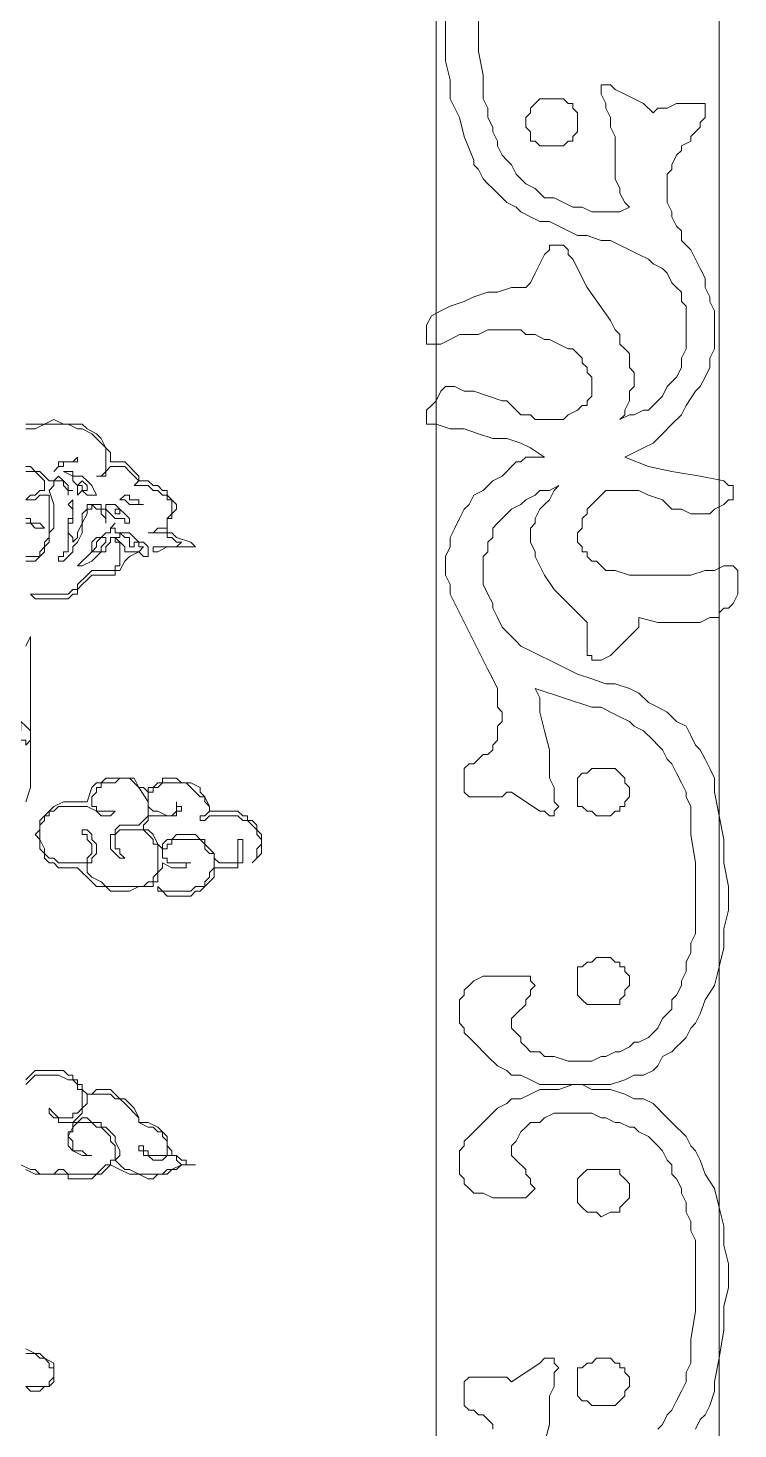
# Model space of a CAD drawing. Extents: x -66030 to 95157, y -13132 to 45879.
# Drawn here: x -15411 to -14824, y 13917 to 15077 of the extents above; entities that cross this region are included whole.
import ezdxf

# ---------------------------------------------------------------- set-up
doc = ezdxf.new("R2010")
doc.units = 0
doc.header["$LTSCALE"] = 100
doc.header["$MEASUREMENT"] = 0
doc.layers.get('0').update_dxf_attribs({"linetype": 'CONTINUOUS'})

msp = doc.modelspace()

# ---------------------------------------------------------------- linework, layer by layer
at = {"lineweight": 0}
for points in [[(-16573.5, 16299.6), (-14839.2, 16299.6), (-14839.2, 13143.6), (-16573.5, 13143.6), (-16573.5, 16299.6)], [(-16335.2, 15948), (-15073.6, 15948), (-15073.6, 13381.8), (-16335.2, 13381.8), (-16335.2, 15948)], [(-14999.4, 14998.9), (-14999.4, 15002.8), (-14995.5, 15006.7), (-14995.5, 15010.6), (-14991.6, 15014.5), (-14991.6, 15014.5), (-14987.7, 15018.4), (-14979.8, 15018.4), (-14975.9, 15018.4), (-14972, 15018.4), (-14968.1, 15018.4), (-14964.2, 15014.5), (-14960.3, 15014.5), (-14960.3, 15010.6), (-14956.4, 15006.7), (-14956.4, 15002.8), (-14956.4, 14998.9), (-14956.4, 14995), (-14956.4, 14991.1), (-14960.3, 14987.2), (-14960.3, 14983.3), (-14964.2, 14983.3), (-14968.1, 14979.4), (-14972, 14979.4), (-14975.9, 14979.4), (-14979.8, 14979.4), (-14987.7, 14979.4), (-14991.6, 14983.3), (-14991.6, 14983.3), (-14995.5, 14983.3), (-14995.5, 14987.2), (-14995.5, 14991.1), (-14999.4, 14995), (-14999.4, 14998.9)], [(-15370.4, 14717.7), (-15370.4, 14717.7), (-15370.4, 14717.7), (-15374.3, 14717.7), (-15378.3, 14717.7), (-15378.3, 14717.7), (-15382.2, 14717.7), (-15382.2, 14713.8), (-15386.1, 14713.8), (-15386.1, 14713.8), (-15390, 14709.9), (-15386.1, 14713.8), (-15386.1, 14717.7), (-15386.1, 14717.7), (-15382.2, 14717.7), (-15374.3, 14717.7), (-15370.4, 14721.6), (-15370.4, 14717.7), (-15370.4, 14717.7)], [(-15366.5, 14705.9), (-15362.6, 14702), (-15362.6, 14702), (-15358.7, 14698.1), (-15354.8, 14690.3), (-15354.8, 14690.3), (-15358.7, 14690.3), (-15358.7, 14690.3), (-15362.6, 14690.3), (-15362.6, 14690.3), (-15366.5, 14694.2), (-15366.5, 14694.2), (-15370.4, 14690.3), (-15370.4, 14698.1), (-15374.3, 14702), (-15374.3, 14705.9), (-15374.3, 14705.9), (-15382.2, 14709.9), (-15382.2, 14709.9), (-15378.3, 14709.9), (-15374.3, 14709.9), (-15374.3, 14705.9), (-15370.4, 14705.9), (-15366.5, 14705.9)], [(-15362.6, 14694.2), (-15362.6, 14694.2), (-15366.5, 14694.2), (-15366.5, 14698.1), (-15366.5, 14698.1), (-15366.5, 14698.1), (-15370.4, 14698.1), (-15366.5, 14702), (-15366.5, 14702), (-15366.5, 14702), (-15366.5, 14702), (-15362.6, 14698.1), (-15362.6, 14694.2)], [(-15374.3, 14670.8), (-15374.3, 14666.9), (-15378.3, 14666.9), (-15378.3, 14663), (-15378.3, 14659.1), (-15374.3, 14655.2), (-15374.3, 14651.3), (-15374.3, 14651.3), (-15370.4, 14655.2), (-15370.4, 14655.2), (-15370.4, 14659.1), (-15366.5, 14666.9), (-15366.5, 14670.8), (-15366.5, 14674.7), (-15366.5, 14674.7), (-15362.6, 14678.6), (-15362.6, 14678.6), (-15362.6, 14682.5), (-15358.7, 14682.5), (-15358.7, 14682.5), (-15354.8, 14682.5), (-15350.9, 14682.5), (-15350.9, 14678.6), (-15347, 14678.6), (-15347, 14678.6), (-15347, 14674.7), (-15347, 14674.7), (-15347, 14670.8), (-15347, 14666.9), (-15347, 14666.9), (-15347, 14666.9), (-15347, 14666.9), (-15347, 14670.8), (-15350.9, 14674.7), (-15350.9, 14674.7), (-15350.9, 14678.6), (-15354.8, 14678.6), (-15354.8, 14678.6), (-15358.7, 14682.5), (-15358.7, 14682.5), (-15358.7, 14678.6), (-15362.6, 14678.6), (-15362.6, 14674.7), (-15362.6, 14674.7), (-15366.5, 14666.9), (-15366.5, 14663), (-15366.5, 14659.1), (-15370.4, 14651.3), (-15374.3, 14647.4), (-15374.3, 14643.4), (-15378.3, 14639.5), (-15382.2, 14635.6), (-15386.1, 14635.6), (-15386.1, 14639.5), (-15382.2, 14639.5), (-15382.2, 14639.5), (-15382.2, 14643.4), (-15378.3, 14643.4), (-15378.3, 14647.4), (-15378.3, 14651.3), (-15378.3, 14659.1), (-15378.3, 14663), (-15378.3, 14666.9), (-15378.3, 14670.8), (-15378.3, 14670.8), (-15378.3, 14670.8), (-15374.3, 14670.8), (-15374.3, 14674.7), (-15374.3, 14674.7), (-15374.3, 14678.6), (-15374.3, 14678.6), (-15378.3, 14682.5), (-15378.3, 14682.5), (-15374.3, 14686.4), (-15374.3, 14682.5), (-15374.3, 14678.6), (-15374.3, 14674.7), (-15374.3, 14674.7), (-15374.3, 14670.8), (-15374.3, 14670.8)], [(-15315.8, 14682.5), (-15319.7, 14682.5), (-15323.6, 14682.5), (-15327.5, 14682.5), (-15331.4, 14686.4), (-15331.4, 14686.4), (-15335.3, 14686.4), (-15335.3, 14686.4), (-15331.4, 14690.3), (-15331.4, 14690.3), (-15327.5, 14690.3), (-15327.5, 14686.4), (-15323.6, 14686.4), (-15319.7, 14686.4), (-15319.7, 14682.5), (-15315.8, 14682.5)], [(-15327.5, 14666.9), (-15327.5, 14666.9), (-15327.5, 14666.9), (-15327.5, 14666.9), (-15327.5, 14666.9), (-15331.4, 14666.9), (-15331.4, 14670.8), (-15335.3, 14670.8), (-15339.2, 14670.8), (-15339.2, 14670.8), (-15339.2, 14670.8), (-15343.1, 14674.7), (-15343.1, 14674.7), (-15347, 14678.6), (-15347, 14682.5), (-15347, 14682.5), (-15347, 14682.5), (-15343.1, 14682.5), (-15343.1, 14682.5), (-15339.2, 14682.5), (-15335.3, 14678.6), (-15331.4, 14674.7), (-15331.4, 14674.7), (-15327.5, 14670.8), (-15327.5, 14666.9)], [(-15335.3, 14674.7), (-15335.3, 14674.7), (-15335.3, 14674.7), (-15339.2, 14674.7), (-15339.2, 14674.7), (-15339.2, 14674.7), (-15339.2, 14678.6), (-15339.2, 14678.6), (-15335.3, 14678.6), (-15335.3, 14678.6), (-15335.3, 14674.7), (-15335.3, 14674.7)], [(-15331.4, 14659.1), (-15327.5, 14659.1), (-15323.6, 14655.2), (-15319.7, 14651.3), (-15315.8, 14651.3), (-15311.9, 14647.4), (-15311.9, 14643.4), (-15311.9, 14643.4), (-15311.9, 14639.5), (-15311.9, 14639.5), (-15311.9, 14639.5), (-15315.8, 14639.5), (-15315.8, 14639.5), (-15319.7, 14643.4), (-15327.5, 14639.5), (-15327.5, 14639.5), (-15331.4, 14635.6), (-15335.3, 14627.8), (-15335.3, 14627.8), (-15339.2, 14627.8), (-15339.2, 14623.9), (-15343.1, 14623.9), (-15358.7, 14623.9), (-15362.6, 14620), (-15366.5, 14616.1), (-15370.4, 14612.2), (-15370.4, 14608.3), (-15374.3, 14608.3), (-15378.3, 14604.4), (-15382.2, 14604.4), (-15386.1, 14604.4), (-15386.1, 14604.4), (-15390, 14604.4), (-15393.9, 14604.4), (-15401.7, 14604.4), (-15405.6, 14604.4), (-15409.5, 14608.3), (-15409.5, 14608.3), (-15405.6, 14608.3), (-15401.7, 14608.3), (-15390, 14608.3), (-15382.2, 14608.3), (-15378.3, 14608.3), (-15378.3, 14608.3), (-15374.3, 14612.2), (-15370.4, 14612.2), (-15370.4, 14616.1), (-15362.6, 14623.9), (-15358.7, 14627.8), (-15354.8, 14627.8), (-15347, 14627.8), (-15343.1, 14627.8), (-15339.2, 14627.8), (-15339.2, 14627.8), (-15339.2, 14631.7), (-15335.3, 14631.7), (-15335.3, 14635.6), (-15335.3, 14635.6), (-15335.3, 14635.6), (-15335.3, 14639.5), (-15335.3, 14639.5), (-15335.3, 14643.4), (-15335.3, 14643.4), (-15335.3, 14643.4), (-15335.3, 14647.4), (-15335.3, 14651.3), (-15339.2, 14651.3), (-15339.2, 14655.2), (-15339.2, 14655.2), (-15339.2, 14655.2), (-15343.1, 14655.2), (-15343.1, 14651.3), (-15343.1, 14651.3), (-15347, 14647.4), (-15347, 14643.4), (-15347, 14643.4), (-15350.9, 14643.4), (-15354.8, 14639.5), (-15358.7, 14635.6), (-15366.5, 14631.7), (-15370.4, 14631.7), (-15366.5, 14635.6), (-15362.6, 14639.5), (-15362.6, 14639.5), (-15358.7, 14643.4), (-15358.7, 14651.3), (-15354.8, 14655.2), (-15350.9, 14655.2), (-15347, 14659.1), (-15343.1, 14659.1), (-15343.1, 14663), (-15343.1, 14663), (-15339.2, 14666.9), (-15343.1, 14663), (-15339.2, 14663), (-15339.2, 14663), (-15339.2, 14659.1), (-15335.3, 14659.1), (-15331.4, 14659.1)], [(-15347, 14651.3), (-15347, 14651.3), (-15350.9, 14647.4), (-15350.9, 14643.4), (-15354.8, 14643.4), (-15354.8, 14643.4), (-15354.8, 14643.4), (-15358.7, 14643.4), (-15354.8, 14647.4), (-15354.8, 14651.3), (-15354.8, 14651.3), (-15354.8, 14651.3), (-15350.9, 14655.2), (-15347, 14655.2), (-15347, 14651.3)], [(-15327.5, 14651.3), (-15327.5, 14647.4), (-15323.6, 14647.4), (-15323.6, 14647.4), (-15323.6, 14647.4), (-15323.6, 14651.3), (-15323.6, 14651.3), (-15319.7, 14651.3), (-15319.7, 14651.3), (-15319.7, 14651.3), (-15319.7, 14647.4), (-15315.8, 14647.4), (-15315.8, 14647.4), (-15315.8, 14647.4), (-15315.8, 14647.4), (-15319.7, 14643.4), (-15323.6, 14643.4), (-15327.5, 14643.4), (-15327.5, 14643.4), (-15331.4, 14643.4), (-15331.4, 14643.4), (-15331.4, 14643.4), (-15331.4, 14643.4), (-15331.4, 14647.4), (-15331.4, 14647.4), (-15339.2, 14655.2), (-15339.2, 14655.2), (-15335.3, 14655.2), (-15335.3, 14659.1), (-15331.4, 14655.2), (-15327.5, 14655.2), (-15327.5, 14655.2), (-15327.5, 14655.2), (-15327.5, 14651.3)], [(-15409.5, 14495), (-15409.5, 14491.1), (-15409.5, 14491.1), (-15409.5, 14487.2), (-15409.5, 14487.2), (-15413.4, 14483.3), (-15413.4, 14487.2), (-15413.4, 14487.2), (-15417.3, 14487.2), (-15417.3, 14487.2), (-15417.3, 14487.2), (-15421.2, 14491.1), (-15421.2, 14491.1), (-15421.2, 14495), (-15417.3, 14495), (-15417.3, 14498.9), (-15417.3, 14498.9), (-15417.3, 14502.8), (-15413.4, 14498.9), (-15413.4, 14498.9), (-15413.4, 14498.9), (-15413.4, 14498.9), (-15409.5, 14495), (-15409.5, 14495)], [(-15319.7, 14448.2), (-15315.8, 14448.2), (-15315.8, 14448.2), (-15315.8, 14448.2), (-15311.9, 14444.2), (-15311.9, 14448.2), (-15307.9, 14448.2), (-15304, 14452.1), (-15300.1, 14452.1), (-15300.1, 14456), (-15296.2, 14456), (-15292.3, 14456), (-15288.4, 14456), (-15284.5, 14452.1), (-15280.6, 14452.1), (-15276.7, 14452.1), (-15268.9, 14448.2), (-15268.9, 14444.2), (-15265, 14440.3), (-15261.1, 14432.5), (-15261.1, 14428.6), (-15237.6, 14428.6), (-15233.7, 14424.7), (-15229.8, 14424.7), (-15229.8, 14420.8), (-15225.9, 14420.8), (-15222, 14416.9), (-15222, 14413), (-15218.1, 14409.1), (-15218.1, 14401.3), (-15218.1, 14397.4), (-15218.1, 14393.5), (-15218.1, 14393.5), (-15222, 14389.6), (-15222, 14389.6), (-15225.9, 14385.7), (-15222, 14389.6), (-15222, 14397.4), (-15218.1, 14401.3), (-15218.1, 14405.2), (-15222, 14409.1), (-15222, 14413), (-15225.9, 14416.9), (-15229.8, 14420.8), (-15233.7, 14420.8), (-15237.6, 14424.7), (-15241.5, 14424.7), (-15245.4, 14424.7), (-15253.3, 14424.7), (-15257.2, 14424.7), (-15261.1, 14424.7), (-15265, 14420.8), (-15268.9, 14420.8), (-15268.9, 14420.8), (-15268.9, 14424.7), (-15265, 14424.7), (-15265, 14424.7), (-15265, 14424.7), (-15261.1, 14428.6), (-15261.1, 14428.6), (-15261.1, 14432.5), (-15265, 14436.4), (-15265, 14440.3), (-15268.9, 14440.3), (-15272.8, 14444.2), (-15276.7, 14448.2), (-15276.7, 14448.2), (-15280.6, 14452.1), (-15288.4, 14452.1), (-15288.4, 14452.1), (-15292.3, 14452.1), (-15296.2, 14452.1), (-15300.1, 14452.1), (-15300.1, 14452.1), (-15304, 14448.2), (-15307.9, 14448.2), (-15307.9, 14444.2), (-15311.9, 14444.2), (-15311.9, 14444.2), (-15311.9, 14440.3), (-15311.9, 14440.3), (-15311.9, 14436.4), (-15311.9, 14432.5), (-15307.9, 14428.6), (-15307.9, 14428.6), (-15304, 14428.6), (-15296.2, 14424.7), (-15292.3, 14424.7), (-15292.3, 14424.7), (-15288.4, 14428.6), (-15288.4, 14428.6), (-15288.4, 14428.6), (-15288.4, 14432.5), (-15288.4, 14436.4), (-15288.4, 14432.5), (-15284.5, 14432.5), (-15284.5, 14432.5), (-15284.5, 14428.6), (-15288.4, 14428.6), (-15288.4, 14424.7), (-15292.3, 14424.7), (-15296.2, 14424.7), (-15300.1, 14424.7), (-15304, 14424.7), (-15304, 14424.7), (-15307.9, 14424.7), (-15307.9, 14424.7), (-15311.9, 14424.7), (-15311.9, 14424.7), (-15311.9, 14424.7), (-15311.9, 14420.8), (-15315.8, 14416.9), (-15315.8, 14416.9), (-15315.8, 14416.9), (-15315.8, 14413), (-15311.9, 14413), (-15311.9, 14413), (-15307.9, 14409.1), (-15307.9, 14409.1), (-15304, 14401.3), (-15304, 14401.3), (-15300.1, 14397.4), (-15300.1, 14401.3), (-15296.2, 14405.2), (-15292.3, 14405.2), (-15288.4, 14409.1), (-15284.5, 14409.1), (-15280.6, 14409.1), (-15280.6, 14409.1), (-15276.7, 14409.1), (-15272.8, 14409.1), (-15268.9, 14405.2), (-15265, 14405.2), (-15265, 14401.3), (-15261.1, 14397.4), (-15261.1, 14397.4), (-15257.2, 14393.5), (-15257.2, 14389.6), (-15257.2, 14389.6), (-15253.3, 14385.7), (-15253.3, 14385.7), (-15249.4, 14385.7), (-15245.4, 14385.7), (-15241.5, 14385.7), (-15241.5, 14385.7), (-15241.5, 14385.7), (-15237.6, 14385.7), (-15237.6, 14389.6), (-15237.6, 14393.5), (-15237.6, 14397.4), (-15237.6, 14401.3), (-15237.6, 14401.3), (-15237.6, 14405.2), (-15237.6, 14405.2), (-15237.6, 14405.2), (-15237.6, 14405.2), (-15237.6, 14405.2), (-15233.7, 14405.2), (-15233.7, 14401.3), (-15233.7, 14397.4), (-15233.7, 14397.4), (-15233.7, 14393.5), (-15233.7, 14385.7), (-15237.6, 14385.7), (-15237.6, 14381.7), (-15241.5, 14381.7), (-15245.4, 14381.7), (-15249.4, 14381.7), (-15257.2, 14381.7), (-15257.2, 14373.9), (-15261.1, 14370), (-15265, 14366.1), (-15265, 14366.1), (-15268.9, 14362.2), (-15272.8, 14362.2), (-15276.7, 14358.3), (-15284.5, 14358.3), (-15288.4, 14358.3), (-15292.3, 14358.3), (-15296.2, 14358.3), (-15300.1, 14362.2), (-15304, 14362.2), (-15304, 14362.2), (-15304, 14366.1), (-15304, 14366.1), (-15304, 14366.1), (-15304, 14366.1), (-15304, 14366.1), (-15304, 14366.1), (-15300.1, 14362.2), (-15300.1, 14362.2), (-15296.2, 14362.2), (-15292.3, 14362.2), (-15288.4, 14362.2), (-15284.5, 14362.2), (-15280.6, 14362.2), (-15276.7, 14362.2), (-15272.8, 14366.1), (-15268.9, 14366.1), (-15265, 14366.1), (-15265, 14370), (-15265, 14370), (-15261.1, 14373.9), (-15261.1, 14377.8), (-15257.2, 14381.7), (-15257.2, 14385.7), (-15257.2, 14389.6), (-15257.2, 14393.5), (-15261.1, 14393.5), (-15265, 14397.4), (-15265, 14401.3), (-15268.9, 14405.2), (-15276.7, 14405.2), (-15280.6, 14405.2), (-15280.6, 14405.2), (-15284.5, 14405.2), (-15288.4, 14405.2), (-15292.3, 14405.2), (-15292.3, 14401.3), (-15296.2, 14401.3), (-15296.2, 14397.4), (-15300.1, 14397.4), (-15300.1, 14393.5), (-15300.1, 14393.5), (-15300.1, 14389.6), (-15296.2, 14389.6), (-15296.2, 14385.7), (-15292.3, 14385.7), (-15292.3, 14385.7), (-15288.4, 14385.7), (-15288.4, 14385.7), (-15284.5, 14385.7), (-15280.6, 14385.7), (-15280.6, 14385.7), (-15276.7, 14385.7), (-15276.7, 14385.7), (-15280.6, 14385.7), (-15280.6, 14381.7), (-15288.4, 14381.7), (-15288.4, 14381.7), (-15288.4, 14381.7), (-15292.3, 14381.7), (-15300.1, 14385.7), (-15300.1, 14381.7), (-15304, 14377.8), (-15304, 14370), (-15307.9, 14370), (-15307.9, 14366.1), (-15315.8, 14366.1), (-15319.7, 14366.1), (-15327.5, 14362.2), (-15335.3, 14362.2), (-15343.1, 14362.2), (-15347, 14366.1), (-15350.9, 14366.1), (-15354.8, 14366.1), (-15358.7, 14370), (-15358.7, 14370), (-15370.4, 14381.7), (-15378.3, 14381.7), (-15382.2, 14381.7), (-15382.2, 14381.7), (-15386.1, 14381.7), (-15390, 14385.7), (-15393.9, 14385.7), (-15397.8, 14389.6), (-15397.8, 14393.5), (-15401.7, 14397.4), (-15401.7, 14401.3), (-15401.7, 14405.2), (-15405.6, 14409.1), (-15401.7, 14413), (-15401.7, 14416.9), (-15401.7, 14420.8), (-15397.8, 14424.7), (-15397.8, 14424.7), (-15393.9, 14428.6), (-15393.9, 14428.6), (-15390, 14432.5), (-15390, 14432.5), (-15382.2, 14436.4), (-15378.3, 14436.4), (-15374.3, 14436.4), (-15366.5, 14436.4), (-15362.6, 14436.4), (-15358.7, 14448.2), (-15354.8, 14452.1), (-15350.9, 14452.1), (-15347, 14456), (-15343.1, 14456), (-15339.2, 14456), (-15335.3, 14456), (-15331.4, 14456), (-15323.6, 14456), (-15319.7, 14448.2)], [(-15311.9, 14436.4), (-15311.9, 14432.5), (-15311.9, 14424.7), (-15311.9, 14424.7), (-15315.8, 14420.8), (-15315.8, 14420.8), (-15319.7, 14416.9), (-15319.7, 14416.9), (-15323.6, 14416.9), (-15327.5, 14416.9), (-15331.4, 14416.9), (-15335.3, 14416.9), (-15335.3, 14416.9), (-15339.2, 14413), (-15339.2, 14413), (-15339.2, 14409.1), (-15343.1, 14409.1), (-15343.1, 14405.2), (-15343.1, 14401.3), (-15343.1, 14401.3), (-15343.1, 14397.4), (-15339.2, 14393.5), (-15339.2, 14393.5), (-15335.3, 14389.6), (-15335.3, 14389.6), (-15331.4, 14389.6), (-15331.4, 14389.6), (-15335.3, 14393.5), (-15335.3, 14397.4), (-15339.2, 14397.4), (-15339.2, 14397.4), (-15339.2, 14401.3), (-15339.2, 14405.2), (-15339.2, 14405.2), (-15339.2, 14409.1), (-15339.2, 14409.1), (-15339.2, 14409.1), (-15335.3, 14413), (-15331.4, 14413), (-15331.4, 14413), (-15327.5, 14413), (-15323.6, 14413), (-15319.7, 14413), (-15315.8, 14413), (-15311.9, 14409.1), (-15311.9, 14409.1), (-15307.9, 14405.2), (-15307.9, 14401.3), (-15304, 14401.3), (-15304, 14397.4), (-15304, 14389.6), (-15304, 14385.7), (-15304, 14381.7), (-15304, 14377.8), (-15307.9, 14373.9), (-15307.9, 14370), (-15311.9, 14370), (-15315.8, 14366.1), (-15323.6, 14366.1), (-15327.5, 14366.1), (-15331.4, 14366.1), (-15335.3, 14366.1), (-15343.1, 14366.1), (-15347, 14366.1), (-15350.9, 14370), (-15350.9, 14370), (-15358.7, 14373.9), (-15358.7, 14373.9), (-15362.6, 14377.8), (-15362.6, 14377.8), (-15362.6, 14381.7), (-15362.6, 14385.7), (-15358.7, 14385.7), (-15358.7, 14389.6), (-15358.7, 14389.6), (-15354.8, 14393.5), (-15354.8, 14397.4), (-15354.8, 14401.3), (-15358.7, 14405.2), (-15358.7, 14409.1), (-15362.6, 14413), (-15362.6, 14413), (-15366.5, 14413), (-15366.5, 14413), (-15366.5, 14413), (-15366.5, 14413), (-15366.5, 14413), (-15366.5, 14409.1), (-15362.6, 14409.1), (-15362.6, 14409.1), (-15362.6, 14405.2), (-15358.7, 14401.3), (-15358.7, 14397.4), (-15358.7, 14393.5), (-15358.7, 14393.5), (-15362.6, 14389.6), (-15362.6, 14389.6), (-15362.6, 14385.7), (-15366.5, 14385.7), (-15370.4, 14385.7), (-15374.3, 14385.7), (-15378.3, 14385.7), (-15382.2, 14385.7), (-15386.1, 14385.7), (-15390, 14389.6), (-15393.9, 14389.6), (-15397.8, 14393.5), (-15397.8, 14397.4), (-15401.7, 14405.2), (-15401.7, 14409.1), (-15401.7, 14409.1), (-15401.7, 14413), (-15401.7, 14416.9), (-15397.8, 14420.8), (-15397.8, 14424.7), (-15393.9, 14424.7), (-15393.9, 14428.6), (-15390, 14428.6), (-15390, 14428.6), (-15386.1, 14432.5), (-15378.3, 14432.5), (-15374.3, 14432.5), (-15370.4, 14432.5), (-15366.5, 14432.5), (-15362.6, 14432.5), (-15354.8, 14428.6), (-15350.9, 14424.7), (-15347, 14424.7), (-15347, 14424.7), (-15343.1, 14424.7), (-15343.1, 14424.7), (-15339.2, 14428.6), (-15339.2, 14428.6), (-15339.2, 14428.6), (-15343.1, 14428.6), (-15343.1, 14428.6), (-15343.1, 14428.6), (-15343.1, 14428.6), (-15347, 14428.6), (-15350.9, 14428.6), (-15350.9, 14428.6), (-15354.8, 14428.6), (-15354.8, 14432.5), (-15354.8, 14432.5), (-15358.7, 14432.5), (-15358.7, 14436.4), (-15358.7, 14440.3), (-15358.7, 14440.3), (-15354.8, 14444.2), (-15354.8, 14448.2), (-15350.9, 14448.2), (-15350.9, 14452.1), (-15347, 14452.1), (-15339.2, 14452.1), (-15335.3, 14456), (-15331.4, 14456), (-15327.5, 14456), (-15323.6, 14452.1), (-15323.6, 14452.1), (-15323.6, 14452.1), (-15319.7, 14448.2), (-15319.7, 14448.2), (-15311.9, 14436.4)], [(-14956.4, 14444.2), (-14956.4, 14448.2), (-14956.4, 14452.1), (-14956.4, 14456), (-14952.5, 14459.9), (-14948.6, 14459.9), (-14944.7, 14463.8), (-14940.8, 14463.8), (-14936.9, 14463.8), (-14929.1, 14463.8), (-14925.2, 14463.8), (-14921.3, 14459.9), (-14921.3, 14459.9), (-14917.3, 14456), (-14917.3, 14452.1), (-14913.4, 14448.2), (-14913.4, 14444.2), (-14913.4, 14440.3), (-14917.3, 14436.4), (-14917.3, 14432.5), (-14921.3, 14432.5), (-14921.3, 14428.6), (-14925.2, 14428.6), (-14929.1, 14424.7), (-14936.9, 14424.7), (-14940.8, 14424.7), (-14944.7, 14428.6), (-14948.6, 14428.6), (-14952.5, 14432.5), (-14952.5, 14432.5), (-14956.4, 14432.5), (-14956.4, 14436.4), (-14956.4, 14440.3), (-14956.4, 14444.2)], [(-14956.4, 14288), (-14956.4, 14291.9), (-14956.4, 14295.8), (-14956.4, 14299.7), (-14952.5, 14299.7), (-14948.6, 14303.6), (-14944.7, 14303.6), (-14940.8, 14307.5), (-14936.9, 14307.5), (-14929.1, 14307.5), (-14925.2, 14303.6), (-14921.3, 14303.6), (-14921.3, 14299.7), (-14917.3, 14299.7), (-14917.3, 14295.8), (-14913.4, 14291.9), (-14913.4, 14288), (-14913.4, 14284.1), (-14917.3, 14280.2), (-14917.3, 14276.3), (-14921.3, 14272.4), (-14921.3, 14268.5), (-14925.2, 14268.5), (-14929.1, 14268.5), (-14936.9, 14268.5), (-14940.8, 14268.5), (-14944.7, 14268.5), (-14948.6, 14268.5), (-14952.5, 14272.4), (-14956.4, 14276.3), (-14956.4, 14280.2), (-14956.4, 14284.1), (-14956.4, 14288)], [(-14956.4, 14112.2), (-14956.4, 14108.3), (-14956.4, 14104.4), (-14956.4, 14104.4), (-14952.5, 14100.5), (-14948.6, 14096.6), (-14944.7, 14096.6), (-14940.8, 14096.6), (-14936.9, 14092.7), (-14929.1, 14096.6), (-14925.2, 14096.6), (-14921.3, 14096.6), (-14921.3, 14100.5), (-14917.3, 14104.4), (-14917.3, 14104.4), (-14913.4, 14108.3), (-14913.4, 14112.2), (-14913.4, 14120), (-14917.3, 14124), (-14917.3, 14124), (-14921.3, 14127.9), (-14921.3, 14131.8), (-14925.2, 14131.8), (-14929.1, 14131.8), (-14936.9, 14131.8), (-14940.8, 14131.8), (-14944.7, 14131.8), (-14948.6, 14131.8), (-14952.5, 14127.9), (-14956.4, 14124), (-14956.4, 14124), (-14956.4, 14120), (-14956.4, 14112.2)], [(-14956.4, 13956), (-14956.4, 13952.1), (-14956.4, 13948.2), (-14956.4, 13944.3), (-14952.5, 13940.4), (-14948.6, 13940.4), (-14944.7, 13936.5), (-14940.8, 13936.5), (-14936.9, 13936.5), (-14929.1, 13936.5), (-14925.2, 13936.5), (-14921.3, 13940.4), (-14921.3, 13940.4), (-14917.3, 13944.3), (-14917.3, 13948.2), (-14913.4, 13952.1), (-14913.4, 13956), (-14913.4, 13959.9), (-14917.3, 13963.8), (-14917.3, 13967.7), (-14921.3, 13967.7), (-14921.3, 13971.6), (-14925.2, 13971.6), (-14929.1, 13975.5), (-14936.9, 13975.5), (-14940.8, 13975.5), (-14944.7, 13971.6), (-14948.6, 13971.6), (-14952.5, 13967.7), (-14956.4, 13967.7), (-14956.4, 13963.8), (-14956.4, 13959.9), (-14956.4, 13956)]]:
    msp.add_lwpolyline(points, close=True, dxfattribs=at)
for points in [[(-15038.4, 15096.5), (-15038.4, 15077), (-15038.4, 15057.5), (-15034.5, 15038), (-15034.5, 15018.4), (-15030.6, 15010.6), (-15030.6, 15002.8), (-15026.7, 14995), (-15026.7, 14991.1), (-15022.8, 14983.3), (-15022.8, 14979.4), (-15018.9, 14971.6), (-15015, 14967.6), (-15011.1, 14963.7), (-15007.2, 14955.9), (-15003.3, 14952), (-14999.4, 14948.1), (-14991.6, 14944.2), (-14987.7, 14940.3), (-14983.7, 14936.4), (-14975.9, 14936.4), (-14968.1, 14932.5), (-14960.3, 14928.6), (-14952.5, 14928.6), (-14944.7, 14924.7), (-14936.9, 14924.7), (-14929.1, 14924.7), (-14921.3, 14924.7), (-14913.4, 14928.6), (-14913.4, 14928.6), (-14913.4, 14928.6), (-14917.3, 14932.5), (-14921.3, 14940.3), (-14921.3, 14944.2), (-14925.2, 14952), (-14925.2, 14959.8), (-14925.2, 14967.6), (-14925.2, 14975.5), (-14925.2, 14983.3), (-14925.2, 14987.2), (-14929.1, 14995), (-14929.1, 15002.8), (-14933, 15010.6), (-14933, 15014.5), (-14936.9, 15022.3), (-14936.9, 15026.2), (-14936.9, 15026.2), (-14936.9, 15030.1), (-14933, 15030.1), (-14933, 15030.1), (-14929.1, 15030.1), (-14925.2, 15026.2), (-14917.3, 15022.3), (-14909.5, 15018.4), (-14901.7, 15014.5), (-14893.9, 15006.7), (-14890, 15010.6), (-14886.1, 15010.6), (-14882.2, 15010.6), (-14874.4, 15014.5), (-14870.5, 15014.5), (-14862.7, 15014.5), (-14854.9, 15014.5), (-14850.9, 15014.5), (-14850.9, 15010.6), (-14850.9, 15006.7), (-14850.9, 15002.8), (-14854.9, 14998.9), (-14854.9, 14995), (-14858.8, 14991.1), (-14862.7, 14987.2), (-14862.7, 14983.3), (-14870.5, 14979.4), (-14870.5, 14975.5), (-14874.4, 14971.6), (-14878.3, 14963.7), (-14878.3, 14959.8), (-14882.2, 14955.9), (-14882.2, 14948.1), (-14882.2, 14944.2), (-14882.2, 14936.4), (-14882.2, 14932.5), (-14878.3, 14924.7), (-14878.3, 14920.8), (-14874.4, 14913), (-14870.5, 14909.1), (-14870.5, 14901.2), (-14862.7, 14893.4), (-14858.8, 14885.6), (-14854.9, 14877.8), (-14850.9, 14870), (-14850.9, 14862.2), (-14847, 14854.4), (-14847, 14850.5), (-14843.1, 14842.7), (-14843.1, 14834.8), (-14843.1, 14827), (-14843.1, 14819.2), (-14843.1, 14811.4), (-14847, 14803.6), (-14847, 14795.8), (-14850.9, 14788), (-14854.9, 14780.2), (-14858.8, 14776.3), (-14866.6, 14764.5), (-14870.5, 14756.7), (-14878.3, 14748.9), (-14886.1, 14741.1), (-14893.9, 14733.3), (-14901.7, 14729.4), (-14909.5, 14725.5), (-14917.3, 14721.6), (-14897.8, 14713.8), (-14878.3, 14709.9), (-14854.9, 14705.9), (-14835.3, 14702), (-14831.4, 14698.1), (-14831.4, 14698.1), (-14827.5, 14698.1), (-14827.5, 14694.2), (-14827.5, 14694.2), (-14827.5, 14694.2), (-14827.5, 14690.3), (-14827.5, 14690.3), (-14827.5, 14686.4), (-14831.4, 14686.4), (-14835.3, 14682.5), (-14843.1, 14678.6), (-14847, 14674.7), (-14847, 14674.7), (-14850.9, 14674.7), (-14858.8, 14674.7), (-14862.7, 14674.7), (-14870.5, 14678.6), (-14878.3, 14678.6), (-14886.1, 14686.4), (-14897.8, 14690.3), (-14905.6, 14694.2), (-14909.5, 14694.2), (-14913.4, 14694.2), (-14917.3, 14694.2), (-14921.3, 14694.2), (-14925.2, 14694.2), (-14925.2, 14694.2), (-14929.1, 14694.2), (-14933, 14694.2), (-14936.9, 14690.3), (-14940.8, 14686.4), (-14940.8, 14686.4), (-14944.7, 14682.5), (-14948.6, 14678.6), (-14948.6, 14674.7), (-14952.5, 14670.8), (-14952.5, 14666.9), (-14952.5, 14663), (-14956.4, 14659.1), (-14956.4, 14655.2), (-14956.4, 14651.3), (-14952.5, 14647.4), (-14952.5, 14643.4), (-14948.6, 14643.4), (-14948.6, 14639.5), (-14944.7, 14635.6), (-14940.8, 14635.6), (-14936.9, 14631.7), (-14933, 14627.8), (-14929.1, 14627.8), (-14925.2, 14627.8), (-14913.4, 14623.9), (-14901.7, 14623.9), (-14893.9, 14623.9), (-14882.2, 14623.9), (-14870.5, 14623.9), (-14862.7, 14623.9), (-14850.9, 14627.8), (-14843.1, 14627.8), (-14835.3, 14631.7), (-14831.4, 14631.7), (-14827.5, 14631.7), (-14827.5, 14631.7), (-14823.6, 14627.8), (-14823.6, 14627.8), (-14823.6, 14627.8), (-14823.6, 14623.9), (-14823.6, 14623.9), (-14823.6, 14620), (-14823.6, 14616.1), (-14823.6, 14608.3), (-14827.5, 14600.5), (-14831.4, 14596.6), (-14835.3, 14596.6), (-14839.2, 14592.7), (-14839.2, 14588.8), (-14843.1, 14588.8), (-14847, 14588.8), (-14854.9, 14584.9), (-14858.8, 14584.9), (-14866.6, 14584.9), (-14878.3, 14584.9), (-14890, 14584.9), (-14905.6, 14588.8), (-14905.6, 14584.9), (-14905.6, 14581), (-14909.5, 14577), (-14913.4, 14573.1), (-14917.3, 14569.2), (-14921.3, 14565.3), (-14925.2, 14561.4), (-14929.1, 14557.5), (-14936.9, 14553.6), (-14936.9, 14553.6), (-14940.8, 14553.6), (-14940.8, 14553.6), (-14940.8, 14553.6), (-14944.7, 14553.6), (-14944.7, 14553.6), (-14944.7, 14557.5), (-14948.6, 14557.5), (-14948.6, 14565.3), (-14948.6, 14569.2), (-14948.6, 14577), (-14948.6, 14584.9), (-14948.6, 14584.9), (-14960.3, 14596.6), (-14968.1, 14604.4), (-14975.9, 14612.2), (-14983.7, 14623.9), (-14987.7, 14631.7), (-14991.6, 14639.5), (-14991.6, 14643.4), (-14995.5, 14651.3), (-14995.5, 14655.2), (-14995.5, 14659.1), (-14995.5, 14663), (-14991.6, 14666.9), (-14991.6, 14670.8), (-14987.7, 14678.6), (-14983.7, 14682.5), (-14979.8, 14686.4), (-14975.9, 14694.2), (-14972, 14698.1), (-14979.8, 14694.2), (-14987.7, 14694.2), (-14991.6, 14690.3), (-14999.4, 14686.4), (-15003.3, 14682.5), (-15011.1, 14678.6), (-15015, 14674.7), (-15018.9, 14670.8), (-15022.8, 14666.9), (-15026.7, 14663), (-15026.7, 14655.2), (-15030.6, 14651.3), (-15030.6, 14643.4), (-15034.5, 14639.5), (-15034.5, 14631.7), (-15034.5, 14623.9), (-15034.5, 14616.1), (-15030.6, 14608.3), (-15026.7, 14600.5), (-15026.7, 14596.6), (-15022.8, 14588.8), (-15018.9, 14581), (-15015, 14577), (-15007.2, 14569.2), (-15003.3, 14565.3), (-14995.5, 14561.4), (-14987.7, 14557.5), (-14979.8, 14553.6), (-14972, 14549.7), (-14964.2, 14545.8), (-14956.4, 14541.9), (-14944.7, 14538), (-14933, 14534.1), (-14925.2, 14534.1), (-14913.4, 14530.2), (-14905.6, 14526.3), (-14897.8, 14518.5), (-14890, 14514.6), (-14882.2, 14510.6), (-14874.4, 14502.8), (-14866.6, 14498.9), (-14862.7, 14491.1), (-14858.8, 14483.3), (-14854.9, 14479.4), (-14850.9, 14471.6), (-14847, 14463.8), (-14843.1, 14456), (-14843.1, 14444.2), (-14839.2, 14424.7), (-14835.3, 14405.2), (-14835.3, 14385.7), (-14831.4, 14366.1), (-14831.4, 14346.6), (-14835.3, 14331), (-14835.3, 14315.3), (-14839.2, 14299.7), (-14843.1, 14284.1), (-14850.9, 14272.4), (-14854.9, 14260.7), (-14858.8, 14252.9), (-14862.7, 14248.9), (-14866.6, 14241.1), (-14870.5, 14237.2), (-14874.4, 14233.3), (-14878.3, 14229.4), (-14886.1, 14225.5), (-14890, 14217.7), (-14893.9, 14213.8), (-14901.7, 14209.9), (-14909.5, 14209.9), (-14917.3, 14206), (-14929.1, 14202.1), (-14936.9, 14202.1), (-14944.7, 14202.1), (-14952.5, 14202.1), (-14960.3, 14202.1), (-14972, 14202.1), (-14979.8, 14202.1), (-14987.7, 14202.1), (-14995.5, 14206), (-15003.3, 14209.9), (-15011.1, 14209.9), (-15015, 14213.8), (-15022.8, 14217.7), (-15030.6, 14225.5), (-15034.5, 14229.4), (-15038.4, 14233.3), (-15042.3, 14237.2), (-15046.2, 14241.1), (-15050.2, 14245), (-15050.2, 14248.9), (-15054.1, 14252.9), (-15054.1, 14256.8), (-15054.1, 14260.7), (-15054.1, 14264.6), (-15054.1, 14268.5), (-15054.1, 14272.4), (-15050.2, 14276.3), (-15050.2, 14280.2), (-15046.2, 14284.1), (-15042.3, 14288), (-15034.5, 14291.9), (-15026.7, 14291.9), (-15018.9, 14291.9), (-15011.1, 14291.9), (-15007.2, 14291.9), (-14999.4, 14291.9), (-14999.4, 14291.9), (-14995.5, 14291.9), (-14995.5, 14288), (-14995.5, 14288), (-14991.6, 14284.1), (-14995.5, 14280.2), (-14995.5, 14276.3), (-14999.4, 14272.4), (-14999.4, 14268.5), (-15007.2, 14260.7), (-15011.1, 14256.8), (-15011.1, 14252.9), (-15011.1, 14248.9), (-15007.2, 14245), (-15003.3, 14241.1), (-15003.3, 14237.2), (-14999.4, 14233.3), (-14999.4, 14233.3), (-14995.5, 14229.4), (-14987.7, 14229.4), (-14983.7, 14225.5), (-14975.9, 14225.5), (-14964.2, 14221.6), (-14956.4, 14221.6), (-14944.7, 14221.6), (-14936.9, 14225.5), (-14933, 14225.5), (-14925.2, 14229.4), (-14921.3, 14229.4), (-14913.4, 14233.3), (-14909.5, 14237.2), (-14905.6, 14237.2), (-14897.8, 14241.1), (-14893.9, 14245), (-14890, 14248.9), (-14886.1, 14256.8), (-14882.2, 14260.7), (-14878.3, 14264.6), (-14878.3, 14272.4), (-14874.4, 14276.3), (-14870.5, 14284.1), (-14870.5, 14288), (-14866.6, 14295.8), (-14866.6, 14303.6), (-14862.7, 14311.4), (-14862.7, 14319.3), (-14858.8, 14327.1), (-14858.8, 14346.6), (-14858.8, 14366.1), (-14858.8, 14385.7), (-14862.7, 14409.1), (-14862.7, 14432.5), (-14866.6, 14440.3), (-14866.6, 14444.2), (-14870.5, 14452.1), (-14874.4, 14459.9), (-14878.3, 14467.7), (-14882.2, 14471.6), (-14886.1, 14479.4), (-14890, 14483.3), (-14893.9, 14487.2), (-14901.7, 14495), (-14909.5, 14498.9), (-14913.4, 14502.8), (-14921.3, 14506.7), (-14929.1, 14510.6), (-14936.9, 14514.6), (-14944.7, 14514.6), (-14991.6, 14530.2), (-14987.7, 14522.4), (-14987.7, 14510.6), (-14983.7, 14495), (-14979.8, 14479.4), (-14979.8, 14467.7), (-14979.8, 14456), (-14975.9, 14448.2), (-14975.9, 14444.2), (-14975.9, 14436.4), (-14972, 14432.5), (-14975.9, 14428.6), (-14975.9, 14428.6), (-14975.9, 14424.7), (-14975.9, 14424.7), (-14975.9, 14424.7), (-14979.8, 14424.7), (-14979.8, 14424.7), (-14983.7, 14428.6), (-14987.7, 14428.6), (-15011.1, 14444.2), (-15015, 14444.2), (-15018.9, 14440.3), (-15022.8, 14440.3), (-15026.7, 14440.3), (-15030.6, 14440.3), (-15038.4, 14440.3), (-15042.3, 14440.3), (-15046.2, 14440.3), (-15050.2, 14444.2), (-15050.2, 14448.2), (-15050.2, 14452.1), (-15050.2, 14456), (-15050.2, 14459.9), (-15050.2, 14459.9), (-15050.2, 14463.8), (-15046.2, 14467.7), (-15042.3, 14467.7), (-15038.4, 14471.6), (-15034.5, 14475.5), (-15030.6, 14475.5), (-15026.7, 14479.4), (-15026.7, 14483.3), (-15022.8, 14487.2), (-15022.8, 14491.1), (-15022.8, 14498.9), (-15018.9, 14502.8), (-15018.9, 14510.6), (-15022.8, 14514.6), (-15022.8, 14522.4), (-15022.8, 14530.2), (-15026.7, 14538), (-15030.6, 14545.8), (-15054.1, 14592.7), (-15058, 14600.5), (-15061.9, 14608.3), (-15061.9, 14616.1), (-15065.8, 14623.9), (-15065.8, 14631.7), (-15065.8, 14639.5), (-15061.9, 14647.4), (-15061.9, 14655.2), (-15058, 14663), (-15054.1, 14670.8), (-15050.2, 14678.6), (-15046.2, 14682.5), (-15042.3, 14690.3), (-15034.5, 14694.2), (-15026.7, 14702), (-15018.9, 14705.9), (-15015, 14709.9), (-15011.1, 14713.8), (-15007.2, 14717.7), (-15003.3, 14717.7), (-14999.4, 14721.6), (-14995.5, 14721.6), (-14991.6, 14721.6), (-14983.7, 14721.6), (-14995.5, 14729.4), (-15003.3, 14733.3), (-15015, 14737.2), (-15026.7, 14737.2), (-15038.4, 14741.1), (-15050.2, 14745), (-15061.9, 14745), (-15073.6, 14748.9), (-15077.5, 14748.9), (-15077.5, 14748.9), (-15077.5, 14748.9), (-15081.4, 14748.9), (-15081.4, 14752.8), (-15081.4, 14752.8), (-15081.4, 14756.7), (-15081.4, 14760.6), (-15077.5, 14764.5), (-15073.6, 14768.4), (-15069.7, 14776.3), (-15069.7, 14776.3), (-15069.7, 14776.3), (-15069.7, 14776.3), (-15065.8, 14780.2), (-15061.9, 14780.2), (-15058, 14780.2), (-15050.2, 14776.3), (-15042.3, 14776.3), (-15018.9, 14768.4), (-15015, 14768.4), (-15011.1, 14764.5), (-15007.2, 14760.6), (-15003.3, 14756.7), (-14999.4, 14756.7), (-14995.5, 14756.7), (-14991.6, 14752.8), (-14987.7, 14752.8), (-14983.7, 14752.8), (-14979.8, 14752.8), (-14975.9, 14752.8), (-14972, 14752.8), (-14968.1, 14752.8), (-14964.2, 14756.7), (-14956.4, 14760.6), (-14952.5, 14764.5), (-14948.6, 14764.5), (-14948.6, 14768.4), (-14944.7, 14772.3), (-14944.7, 14776.3), (-14944.7, 14780.2), (-14944.7, 14780.2), (-14944.7, 14784.1), (-14944.7, 14788), (-14948.6, 14791.9), (-14948.6, 14795.8), (-14952.5, 14799.7), (-14952.5, 14803.6), (-14956.4, 14807.5), (-14960.3, 14811.4), (-14964.2, 14811.4), (-14972, 14815.3), (-14979.8, 14819.2), (-14983.7, 14819.2), (-14991.6, 14823.1), (-14999.4, 14823.1), (-15003.3, 14827), (-15011.1, 14827), (-15018.9, 14827), (-15026.7, 14827), (-15030.6, 14827), (-15038.4, 14823.1), (-15046.2, 14823.1), (-15054.1, 14823.1), (-15061.9, 14819.2), (-15069.7, 14815.3), (-15077.5, 14815.3), (-15077.5, 14815.3), (-15081.4, 14815.3), (-15081.4, 14815.3), (-15081.4, 14819.2), (-15081.4, 14819.2), (-15081.4, 14823.1), (-15081.4, 14827), (-15081.4, 14830.9), (-15077.5, 14838.7), (-15069.7, 14842.7), (-15061.9, 14846.6), (-15050.2, 14850.5), (-15042.3, 14854.4), (-15030.6, 14858.3), (-15022.8, 14858.3), (-15011.1, 14862.2), (-14999.4, 14862.2), (-14995.5, 14866.1), (-14991.6, 14873.9), (-14987.7, 14881.7), (-14983.7, 14889.5), (-14979.8, 14893.4), (-14979.8, 14897.3), (-14975.9, 14897.3), (-14972, 14897.3), (-14968.1, 14897.3), (-14964.2, 14893.4), (-14964.2, 14889.5), (-14960.3, 14885.6), (-14948.6, 14862.2), (-14929.1, 14834.8), (-14925.2, 14827), (-14921.3, 14823.1), (-14921.3, 14815.3), (-14917.3, 14811.4), (-14913.4, 14807.5), (-14913.4, 14799.7), (-14913.4, 14795.8), (-14909.5, 14791.9), (-14909.5, 14784.1), (-14909.5, 14780.2), (-14913.4, 14776.3), (-14913.4, 14772.3), (-14913.4, 14768.4), (-14917.3, 14760.6), (-14917.3, 14756.7), (-14921.3, 14752.8), (-14913.4, 14756.7), (-14909.5, 14756.7), (-14901.7, 14760.6), (-14897.8, 14760.6), (-14893.9, 14764.5), (-14890, 14768.4), (-14886.1, 14772.3), (-14882.2, 14780.2), (-14878.3, 14784.1), (-14874.4, 14788), (-14870.5, 14795.8), (-14870.5, 14803.6), (-14866.6, 14811.4), (-14866.6, 14819.2), (-14866.6, 14827), (-14866.6, 14834.8), (-14866.6, 14842.7), (-14866.6, 14846.6), (-14870.5, 14850.5), (-14870.5, 14858.3), (-14874.4, 14862.2), (-14878.3, 14866.1), (-14882.2, 14873.9), (-14886.1, 14877.8), (-14893.9, 14881.7), (-14897.8, 14885.6), (-14905.6, 14889.5), (-14913.4, 14893.4), (-14921.3, 14897.3), (-14929.1, 14901.2), (-14936.9, 14901.2), (-14948.6, 14905.1), (-14956.4, 14905.1), (-14964.2, 14909.1), (-14972, 14913), (-14979.8, 14916.9), (-14987.7, 14916.9), (-14995.5, 14920.8), (-15003.3, 14924.7), (-15007.2, 14928.6), (-15015, 14932.5), (-15018.9, 14936.4), (-15026.7, 14944.2), (-15030.6, 14948.1), (-15034.5, 14952), (-15038.4, 14959.8), (-15042.3, 14963.7), (-15042.3, 14967.6), (-15050.2, 14987.2), (-15054.1, 15002.8), (-15061.9, 15018.4), (-15061.9, 15034), (-15065.8, 15049.7), (-15065.8, 15065.3), (-15065.8, 15077), (-15065.8, 15092.6)], [(-15413.4, 14748.9), (-15405.6, 14748.9), (-15397.8, 14748.9), (-15390, 14752.8), (-15382.2, 14748.9), (-15374.3, 14748.9), (-15366.5, 14748.9), (-15362.6, 14745), (-15354.8, 14741.1), (-15350.9, 14737.2), (-15347, 14729.4), (-15347, 14729.4), (-15343.1, 14725.5), (-15343.1, 14721.6), (-15343.1, 14717.7), (-15343.1, 14717.7), (-15343.1, 14717.7), (-15339.2, 14717.7), (-15335.3, 14717.7), (-15335.3, 14717.7), (-15335.3, 14717.7), (-15331.4, 14717.7), (-15327.5, 14713.8), (-15327.5, 14713.8), (-15323.6, 14709.9), (-15323.6, 14709.9), (-15319.7, 14705.9), (-15319.7, 14702), (-15311.9, 14702), (-15307.9, 14698.1), (-15304, 14698.1), (-15300.1, 14694.2), (-15296.2, 14694.2), (-15296.2, 14690.3), (-15292.3, 14686.4), (-15288.4, 14682.5), (-15288.4, 14678.6), (-15288.4, 14678.6), (-15292.3, 14674.7), (-15292.3, 14670.8), (-15296.2, 14670.8), (-15296.2, 14666.9), (-15296.2, 14663), (-15296.2, 14659.1), (-15296.2, 14659.1), (-15292.3, 14659.1), (-15288.4, 14655.2), (-15276.7, 14651.3), (-15272.8, 14647.4), (-15272.8, 14647.4), (-15280.6, 14647.4), (-15288.4, 14647.4), (-15296.2, 14647.4), (-15304, 14643.4), (-15304, 14643.4), (-15307.9, 14643.4), (-15307.9, 14647.4), (-15300.1, 14647.4), (-15296.2, 14647.4), (-15288.4, 14647.4), (-15284.5, 14651.3), (-15288.4, 14651.3), (-15292.3, 14655.2), (-15296.2, 14655.2), (-15296.2, 14659.1), (-15300.1, 14659.1), (-15304, 14659.1), (-15307.9, 14659.1), (-15311.9, 14659.1), (-15311.9, 14659.1), (-15311.9, 14659.1), (-15307.9, 14659.1), (-15304, 14663), (-15300.1, 14663), (-15296.2, 14663), (-15296.2, 14666.9), (-15296.2, 14670.8), (-15292.3, 14674.7), (-15292.3, 14678.6), (-15292.3, 14678.6), (-15292.3, 14682.5), (-15292.3, 14686.4), (-15296.2, 14686.4), (-15296.2, 14690.3), (-15300.1, 14690.3), (-15304, 14694.2), (-15307.9, 14694.2), (-15311.9, 14698.1), (-15311.9, 14698.1), (-15315.8, 14698.1), (-15319.7, 14698.1), (-15319.7, 14698.1), (-15319.7, 14698.1), (-15323.6, 14698.1), (-15319.7, 14702), (-15323.6, 14705.9), (-15323.6, 14705.9), (-15327.5, 14709.9), (-15327.5, 14709.9), (-15331.4, 14713.8), (-15335.3, 14713.8), (-15339.2, 14713.8), (-15343.1, 14713.8), (-15343.1, 14713.8), (-15347, 14709.9), (-15347, 14705.9), (-15350.9, 14705.9), (-15350.9, 14705.9), (-15350.9, 14705.9), (-15354.8, 14705.9), (-15350.9, 14705.9), (-15347, 14709.9), (-15347, 14709.9), (-15347, 14713.8), (-15347, 14717.7), (-15347, 14721.6), (-15347, 14725.5), (-15347, 14729.4), (-15350.9, 14733.3), (-15354.8, 14737.2), (-15354.8, 14737.2), (-15358.7, 14741.1), (-15366.5, 14745), (-15370.4, 14745), (-15378.3, 14748.9), (-15386.1, 14748.9), (-15393.9, 14748.9), (-15397.8, 14748.9), (-15405.6, 14745), (-15413.4, 14745)], [(-15413.4, 14713.8), (-15409.5, 14713.8), (-15405.6, 14709.9), (-15405.6, 14709.9), (-15401.7, 14709.9), (-15397.8, 14705.9), (-15397.8, 14705.9), (-15393.9, 14702), (-15393.9, 14702), (-15390, 14702), (-15386.1, 14705.9), (-15386.1, 14705.9), (-15382.2, 14702), (-15382.2, 14702), (-15378.3, 14698.1), (-15378.3, 14698.1), (-15378.3, 14698.1), (-15378.3, 14694.2), (-15374.3, 14694.2), (-15374.3, 14694.2), (-15374.3, 14694.2), (-15378.3, 14694.2), (-15378.3, 14690.3), (-15378.3, 14694.2), (-15382.2, 14698.1), (-15382.2, 14698.1), (-15382.2, 14702), (-15386.1, 14702), (-15386.1, 14702), (-15390, 14702), (-15390, 14698.1), (-15390, 14698.1), (-15393.9, 14694.2), (-15390, 14682.5), (-15390, 14678.6), (-15390, 14670.8), (-15390, 14663), (-15393.9, 14659.1), (-15393.9, 14651.3), (-15397.8, 14647.4), (-15397.8, 14643.4), (-15401.7, 14639.5), (-15405.6, 14635.6), (-15409.5, 14635.6), (-15413.4, 14635.6)], [(-15413.4, 14686.4), (-15409.5, 14690.3), (-15405.6, 14690.3), (-15401.7, 14694.2), (-15401.7, 14694.2), (-15397.8, 14694.2), (-15397.8, 14698.1), (-15397.8, 14698.1), (-15397.8, 14698.1), (-15397.8, 14702), (-15401.7, 14705.9), (-15401.7, 14705.9), (-15405.6, 14709.9), (-15409.5, 14709.9), (-15413.4, 14709.9)], [(-15413.4, 14639.5), (-15405.6, 14639.5), (-15401.7, 14639.5), (-15401.7, 14643.4), (-15401.7, 14643.4), (-15397.8, 14647.4), (-15397.8, 14651.3), (-15393.9, 14655.2), (-15393.9, 14659.1), (-15393.9, 14666.9), (-15393.9, 14690.3), (-15397.8, 14690.3), (-15397.8, 14690.3), (-15401.7, 14690.3), (-15405.6, 14686.4), (-15409.5, 14686.4), (-15413.4, 14686.4)], [(-15413.4, 14670.8), (-15409.5, 14670.8), (-15409.5, 14666.9), (-15405.6, 14666.9), (-15401.7, 14666.9), (-15401.7, 14666.9), (-15397.8, 14663), (-15401.7, 14663), (-15401.7, 14663), (-15401.7, 14663), (-15405.6, 14663), (-15409.5, 14666.9), (-15413.4, 14666.9)], [(-15413.4, 14565.3), (-15409.5, 14573.1), (-15409.5, 14573.1), (-15409.5, 14569.2), (-15409.5, 14565.3), (-15409.5, 14561.4), (-15409.5, 14561.4), (-15409.5, 14557.5), (-15409.5, 14538), (-15409.5, 14522.4), (-15409.5, 14502.8), (-15409.5, 14483.3), (-15409.5, 14483.3), (-15409.5, 14479.4), (-15409.5, 14471.6), (-15409.5, 14467.7), (-15409.5, 14463.8), (-15409.5, 14459.9), (-15409.5, 14448.2), (-15413.4, 14436.4)], [(-15413.4, 14206), (-15409.5, 14209.9), (-15405.6, 14213.8), (-15401.7, 14213.8), (-15393.9, 14213.8), (-15390, 14213.8), (-15382.2, 14213.8), (-15378.3, 14209.9), (-15374.3, 14209.9), (-15374.3, 14206), (-15370.4, 14206), (-15370.4, 14202.1), (-15366.5, 14202.1), (-15366.5, 14198.2), (-15366.5, 14198.2), (-15366.5, 14198.2), (-15362.6, 14194.3), (-15362.6, 14194.3), (-15358.7, 14194.3), (-15354.8, 14198.2), (-15350.9, 14198.2), (-15350.9, 14198.2), (-15343.1, 14198.2), (-15339.2, 14194.3), (-15335.3, 14190.4), (-15331.4, 14190.4), (-15327.5, 14186.5), (-15323.6, 14182.5), (-15319.7, 14174.7), (-15319.7, 14170.8), (-15311.9, 14170.8), (-15304, 14166.9), (-15304, 14166.9), (-15300.1, 14163), (-15296.2, 14159.1), (-15296.2, 14159.1), (-15296.2, 14155.2), (-15296.2, 14151.3), (-15292.3, 14147.4), (-15292.3, 14147.4), (-15292.3, 14143.5), (-15288.4, 14143.5), (-15284.5, 14139.6), (-15280.6, 14139.6), (-15280.6, 14135.7), (-15276.7, 14135.7), (-15272.8, 14135.7), (-15272.8, 14135.7), (-15272.8, 14135.7), (-15272.8, 14135.7), (-15272.8, 14135.7), (-15276.7, 14135.7), (-15284.5, 14135.7), (-15288.4, 14131.8), (-15292.3, 14131.8), (-15296.2, 14127.9), (-15304, 14127.9), (-15307.9, 14124), (-15311.9, 14124), (-15311.9, 14124), (-15319.7, 14127.9), (-15327.5, 14127.9), (-15335.3, 14131.8), (-15343.1, 14135.7), (-15350.9, 14127.9), (-15354.8, 14127.9), (-15358.7, 14124), (-15366.5, 14124), (-15370.4, 14124), (-15370.4, 14124), (-15374.3, 14124), (-15378.3, 14124), (-15378.3, 14127.9), (-15382.2, 14127.9), (-15382.2, 14127.9), (-15386.1, 14127.9), (-15390, 14127.9), (-15393.9, 14127.9), (-15397.8, 14127.9), (-15401.7, 14127.9), (-15405.6, 14127.9), (-15413.4, 14131.8)], [(-15417.3, 14135.7), (-15409.5, 14131.8), (-15405.6, 14131.8), (-15401.7, 14127.9), (-15393.9, 14127.9), (-15390, 14127.9), (-15390, 14127.9), (-15386.1, 14131.8), (-15382.2, 14131.8), (-15378.3, 14127.9), (-15378.3, 14127.9), (-15374.3, 14127.9), (-15370.4, 14127.9), (-15366.5, 14127.9), (-15362.6, 14127.9), (-15358.7, 14127.9), (-15354.8, 14127.9), (-15350.9, 14131.8), (-15347, 14135.7), (-15343.1, 14135.7), (-15343.1, 14139.6), (-15339.2, 14139.6), (-15339.2, 14143.5), (-15339.2, 14147.4), (-15339.2, 14151.3), (-15343.1, 14155.2), (-15343.1, 14159.1), (-15347, 14163), (-15350.9, 14166.9), (-15354.8, 14166.9), (-15358.7, 14170.8), (-15358.7, 14170.8), (-15362.6, 14170.8), (-15366.5, 14170.8), (-15370.4, 14170.8), (-15374.3, 14166.9), (-15374.3, 14163), (-15378.3, 14163), (-15378.3, 14159.1), (-15378.3, 14159.1), (-15374.3, 14155.2), (-15374.3, 14151.3), (-15374.3, 14147.4), (-15370.4, 14147.4), (-15370.4, 14147.4), (-15366.5, 14147.4), (-15366.5, 14147.4), (-15362.6, 14143.5), (-15362.6, 14143.5), (-15358.7, 14143.5), (-15358.7, 14143.5), (-15362.6, 14143.5), (-15362.6, 14143.5), (-15366.5, 14143.5), (-15374.3, 14147.4), (-15374.3, 14147.4), (-15374.3, 14147.4), (-15378.3, 14151.3), (-15378.3, 14155.2), (-15378.3, 14159.1), (-15374.3, 14166.9), (-15374.3, 14170.8), (-15370.4, 14170.8), (-15370.4, 14170.8), (-15366.5, 14174.7), (-15362.6, 14174.7), (-15358.7, 14170.8), (-15354.8, 14170.8), (-15350.9, 14170.8), (-15350.9, 14166.9), (-15347, 14166.9), (-15343.1, 14163), (-15339.2, 14159.1), (-15339.2, 14155.2), (-15335.3, 14147.4), (-15335.3, 14143.5), (-15335.3, 14143.5), (-15339.2, 14139.6), (-15335.3, 14135.7), (-15331.4, 14131.8), (-15327.5, 14131.8), (-15319.7, 14127.9), (-15315.8, 14127.9), (-15311.9, 14127.9), (-15304, 14127.9), (-15300.1, 14127.9), (-15296.2, 14131.8), (-15292.3, 14131.8), (-15284.5, 14135.7), (-15288.4, 14139.6), (-15288.4, 14143.5), (-15292.3, 14143.5), (-15292.3, 14143.5), (-15296.2, 14143.5), (-15296.2, 14143.5), (-15300.1, 14139.6), (-15300.1, 14139.6), (-15304, 14139.6), (-15304, 14139.6), (-15307.9, 14139.6), (-15311.9, 14143.5), (-15311.9, 14143.5), (-15315.8, 14143.5), (-15315.8, 14147.4), (-15319.7, 14147.4), (-15319.7, 14151.3), (-15319.7, 14151.3), (-15315.8, 14151.3), (-15315.8, 14151.3), (-15315.8, 14151.3), (-15315.8, 14147.4), (-15315.8, 14147.4), (-15315.8, 14147.4), (-15311.9, 14147.4), (-15311.9, 14143.5), (-15307.9, 14143.5), (-15304, 14143.5), (-15300.1, 14143.5), (-15300.1, 14143.5), (-15296.2, 14143.5), (-15296.2, 14147.4), (-15296.2, 14147.4), (-15296.2, 14151.3), (-15296.2, 14155.2), (-15300.1, 14159.1), (-15300.1, 14163), (-15304, 14163), (-15307.9, 14166.9), (-15311.9, 14166.9), (-15319.7, 14170.8), (-15319.7, 14174.7), (-15323.6, 14178.6), (-15327.5, 14182.5), (-15327.5, 14182.5), (-15331.4, 14186.5), (-15335.3, 14190.4), (-15339.2, 14190.4), (-15343.1, 14194.3), (-15347, 14194.3), (-15347, 14194.3), (-15354.8, 14194.3), (-15358.7, 14194.3), (-15358.7, 14194.3), (-15362.6, 14194.3), (-15362.6, 14190.4), (-15362.6, 14190.4), (-15362.6, 14186.5), (-15362.6, 14186.5), (-15366.5, 14182.5), (-15366.5, 14178.6), (-15366.5, 14178.6), (-15370.4, 14174.7), (-15370.4, 14174.7), (-15374.3, 14170.8), (-15378.3, 14170.8), (-15386.1, 14170.8), (-15386.1, 14174.7), (-15390, 14174.7), (-15390, 14174.7), (-15393.9, 14178.6), (-15393.9, 14178.6), (-15393.9, 14178.6), (-15393.9, 14182.5), (-15393.9, 14182.5), (-15393.9, 14182.5), (-15390, 14178.6), (-15390, 14178.6), (-15386.1, 14174.7), (-15386.1, 14174.7), (-15382.2, 14174.7), (-15382.2, 14174.7), (-15378.3, 14174.7), (-15378.3, 14174.7), (-15374.3, 14174.7), (-15374.3, 14178.6), (-15370.4, 14178.6), (-15366.5, 14182.5), (-15366.5, 14186.5), (-15366.5, 14190.4), (-15366.5, 14194.3), (-15366.5, 14198.2), (-15370.4, 14198.2), (-15370.4, 14202.1), (-15374.3, 14206), (-15378.3, 14206), (-15386.1, 14209.9), (-15390, 14209.9), (-15393.9, 14209.9), (-15397.8, 14209.9), (-15401.7, 14209.9), (-15405.6, 14209.9), (-15409.5, 14206), (-15413.4, 14202.1)], [(-14858.8, 13916.9), (-14854.9, 13924.8), (-14850.9, 13928.7), (-14847, 13936.5), (-14843.1, 13948.2), (-14843.1, 13956), (-14839.2, 13975.5), (-14835.3, 13999), (-14835.3, 14018.5), (-14831.4, 14034.1), (-14831.4, 14053.6), (-14835.3, 14069.3), (-14835.3, 14084.9), (-14839.2, 14100.5), (-14843.1, 14116.1), (-14850.9, 14127.9), (-14854.9, 14139.6), (-14858.8, 14147.4), (-14862.7, 14151.3), (-14866.6, 14159.1), (-14870.5, 14163), (-14874.4, 14166.9), (-14878.3, 14170.8), (-14886.1, 14178.6), (-14890, 14182.5), (-14893.9, 14186.5), (-14901.7, 14190.4), (-14909.5, 14190.4), (-14917.3, 14194.3), (-14929.1, 14198.2), (-14936.9, 14198.2), (-14944.7, 14198.2), (-14952.5, 14202.1), (-14960.3, 14202.1), (-14972, 14198.2), (-14979.8, 14198.2), (-14987.7, 14198.2), (-14995.5, 14194.3), (-15003.3, 14190.4), (-15011.1, 14190.4), (-15015, 14186.5), (-15022.8, 14182.5), (-15030.6, 14174.7), (-15034.5, 14170.8), (-15038.4, 14166.9), (-15042.3, 14163), (-15046.2, 14159.1), (-15050.2, 14155.2), (-15050.2, 14151.3), (-15054.1, 14147.4), (-15054.1, 14143.5), (-15054.1, 14139.6), (-15054.1, 14135.7), (-15054.1, 14131.8), (-15054.1, 14127.9), (-15050.2, 14124), (-15050.2, 14120), (-15046.2, 14116.1), (-15042.3, 14112.2), (-15034.5, 14112.2), (-15026.7, 14108.3), (-15018.9, 14108.3), (-15011.1, 14108.3), (-15007.2, 14108.3), (-14999.4, 14108.3), (-14999.4, 14108.3), (-14995.5, 14112.2), (-14995.5, 14112.2), (-14995.5, 14112.2), (-14991.6, 14116.1), (-14995.5, 14120), (-14995.5, 14124), (-14999.4, 14127.9), (-14999.4, 14131.8), (-15007.2, 14139.6), (-15011.1, 14143.5), (-15011.1, 14147.4), (-15011.1, 14151.3), (-15007.2, 14155.2), (-15003.3, 14163), (-15003.3, 14163), (-14999.4, 14166.9), (-14999.4, 14166.9), (-14995.5, 14170.8), (-14987.7, 14170.8), (-14983.7, 14174.7), (-14975.9, 14178.6), (-14964.2, 14178.6), (-14956.4, 14178.6), (-14944.7, 14178.6), (-14936.9, 14174.7), (-14933, 14174.7), (-14925.2, 14170.8), (-14921.3, 14170.8), (-14913.4, 14166.9), (-14909.5, 14166.9), (-14905.6, 14163), (-14897.8, 14159.1), (-14893.9, 14155.2), (-14890, 14151.3), (-14886.1, 14147.4), (-14882.2, 14139.6), (-14878.3, 14135.7), (-14878.3, 14127.9), (-14874.4, 14124), (-14870.5, 14116.1), (-14870.5, 14112.2), (-14866.6, 14104.4), (-14866.6, 14096.6), (-14862.7, 14088.8), (-14862.7, 14081), (-14858.8, 14073.2), (-14858.8, 14053.6), (-14858.8, 14034.1), (-14858.8, 14014.6), (-14862.7, 13991.2), (-14862.7, 13971.6), (-14866.6, 13963.8), (-14866.6, 13956), (-14870.5, 13948.2), (-14874.4, 13940.4), (-14878.3, 13932.6), (-14882.2, 13928.7), (-14886.1, 13920.8), (-14890, 13916.9)], [(-15413.4, 13983.3), (-15405.6, 13979.4), (-15401.7, 13979.4), (-15397.8, 13975.5), (-15390, 13971.6), (-15390, 13971.6), (-15390, 13967.7), (-15390, 13963.8), (-15390, 13963.8), (-15390, 13959.9), (-15390, 13959.9), (-15390, 13956), (-15390, 13956), (-15393.9, 13952.1), (-15393.9, 13952.1), (-15397.8, 13952.1), (-15401.7, 13948.2), (-15401.7, 13948.2), (-15405.6, 13948.2), (-15409.5, 13948.2), (-15409.5, 13948.2), (-15413.4, 13952.1)], [(-15413.4, 13952.1), (-15409.5, 13952.1), (-15409.5, 13952.1), (-15405.6, 13952.1), (-15401.7, 13952.1), (-15401.7, 13952.1), (-15397.8, 13952.1), (-15397.8, 13952.1), (-15393.9, 13952.1), (-15393.9, 13956), (-15393.9, 13956), (-15390, 13959.9), (-15390, 13959.9), (-15390, 13963.8), (-15390, 13967.7), (-15393.9, 13967.7), (-15393.9, 13971.6), (-15397.8, 13975.5), (-15401.7, 13975.5), (-15405.6, 13979.4), (-15409.5, 13979.4), (-15413.4, 13979.4)], [(-14983.7, 13905.2), (-14979.8, 13920.8), (-14979.8, 13932.6), (-14979.8, 13944.3), (-14975.9, 13952.1), (-14975.9, 13956), (-14975.9, 13963.8), (-14972, 13967.7), (-14975.9, 13971.6), (-14975.9, 13971.6), (-14975.9, 13975.5), (-14975.9, 13975.5), (-14975.9, 13975.5), (-14979.8, 13975.5), (-14979.8, 13975.5), (-14983.7, 13975.5), (-14987.7, 13971.6), (-15011.1, 13956), (-15015, 13959.9), (-15018.9, 13959.9), (-15022.8, 13959.9), (-15026.7, 13959.9), (-15030.6, 13959.9), (-15038.4, 13959.9), (-15042.3, 13959.9), (-15046.2, 13959.9), (-15050.2, 13956), (-15050.2, 13952.1), (-15050.2, 13948.2), (-15050.2, 13944.3), (-15050.2, 13944.3), (-15050.2, 13940.4), (-15050.2, 13936.5), (-15046.2, 13932.6), (-15042.3, 13932.6), (-15038.4, 13928.7), (-15034.5, 13928.7), (-15030.6, 13924.8), (-15026.7, 13920.8), (-15026.7, 13916.9)]]:
    msp.add_lwpolyline(points, dxfattribs=at)

doc.saveas('drawing.dxf')
